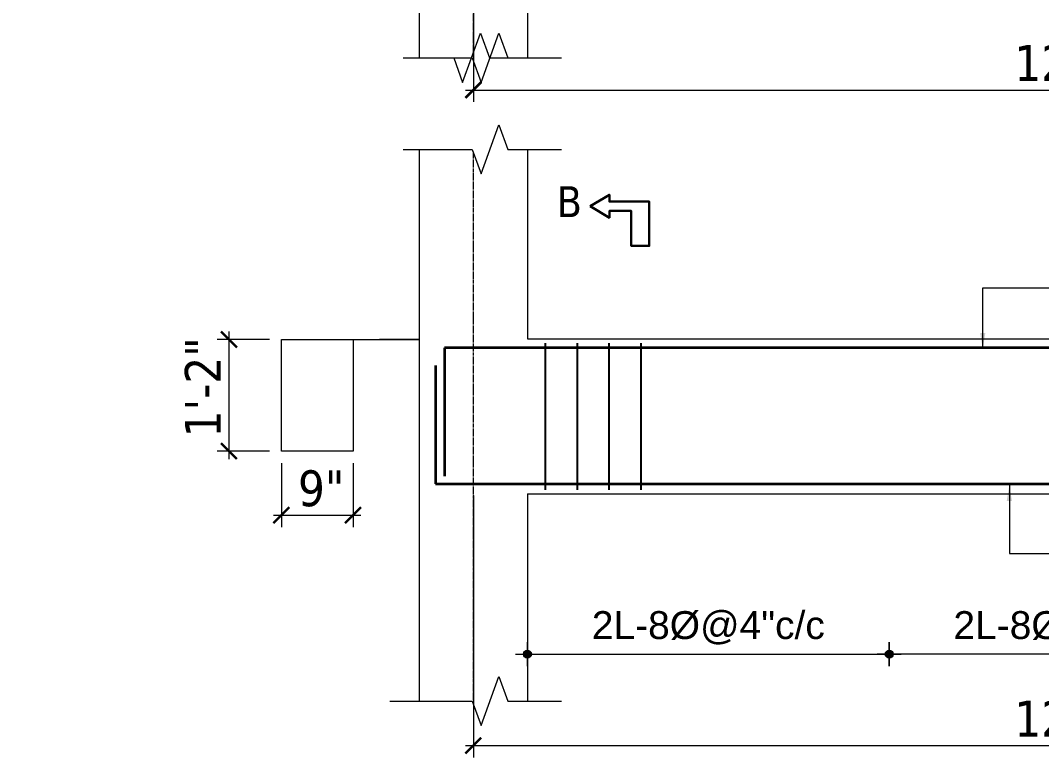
# Model space of a CAD drawing. Header units: inches. Extents: x 130993 to 274375, y -5108 to 103559.
# Drawn here: x 140026.4 to 140282.8, y 49341.3 to 49526.4 of the extents above; entities that cross this region are included whole.
import ezdxf

# ---------------------------------------------------------------- set-up
doc = ezdxf.new("R2010")
doc.units = ezdxf.units.IN
doc.header["$MEASUREMENT"] = 0
doc.header["$PDMODE"] = 2
doc.header["$PDSIZE"] = -3
doc.linetypes.add('CENTER2', pattern=[1.125, 0.75, -0.125, 0.125, -0.125])
for name, color, linetype, lineweight in [('Cen line', 5, 'CENTER2', 9), ('DIM', 5, 'Continuous', 9), ('DIMENSION', 142, 'Continuous', 20), ('HATCH', 9, 'Continuous', 9), ('LINE', 1, 'Continuous', 15), ('PLAN Stairs', 156, 'Continuous', 25), ('REN-1', 7, 'Continuous', 35), ('wall', 1, 'Continuous', 30)]:
    doc.layers.add(name, color=color, linetype=linetype, lineweight=lineweight)
doc.layers.add('STIRRUPS', color=7, linetype='Continuous')
doc.styles.add('ramon', font='arial.ttf', dxfattribs={"height": 7})
doc.styles.add('TAHOMA', font='tahoma.ttf', dxfattribs={"height": 9})
doc.dimstyles.new('1-2', dxfattribs={"dimscale": 0, "dimtxt": 8, "dimasz": 4, "dimexe": 3, "dimexo": 3, "dimgap": 3, "dimtad": 1, "dimdec": 0, "dimlfac": 0.25, "dimzin": 3, "dimdsep": 46, "dimlunit": 4, "dimtxsty": 'TAHOMA', "dimblk1": 'ARCHTICK', "dimblk2": 'ARCHTICK', "dimsah": 1, "dimcen": 0, "dimdle": 2, "dimclrd": 6, "dimclre": 6, "dimclrt": 7, "dimadec": 0, "dimazin": 0, "dimtfac": 0.333333, "dimtdec": 0, "dimtix": 1, "dimtofl": 0, "dimtmove": 0, "dimatfit": 2, "dimfxl": 1, "dimtolj": 1, "dimtzin": 0, "dimlwd": -1, "dimlwe": -1, "dimarcsym": 0})
doc.dimstyles.new('1-4', dxfattribs={"dimscale": 0, "dimtxt": 8, "dimasz": 4, "dimexe": 3, "dimexo": 3, "dimgap": 2, "dimtad": 1, "dimdec": 0, "dimlfac": 0.5, "dimzin": 3, "dimdsep": 46, "dimlunit": 4, "dimtxsty": 'TAHOMA', "dimblk1": 'ARCHTICK', "dimblk2": 'ARCHTICK', "dimsah": 1, "dimcen": 0, "dimdle": 2, "dimclrd": 6, "dimclre": 6, "dimclrt": 7, "dimadec": 0, "dimazin": 0, "dimtfac": 0.333333, "dimtdec": 0, "dimtmove": 1, "dimatfit": 2, "dimfxl": 1, "dimtolj": 1, "dimtzin": 0, "dimlwd": -1, "dimlwe": -1, "dimarcsym": 0})
doc.dimstyles.new('s4', dxfattribs={"dimtxt": 6, "dimasz": 2, "dimexe": 6, "dimexo": 18, "dimgap": 1.9375, "dimtad": 1, "dimdec": 0, "dimlfac": 0.5, "dimzin": 3, "dimdsep": 46, "dimlunit": 4, "dimtxsty": 'ramon', "dimblk": 'dot 2', "dimcen": 0.09375, "dimse1": 1, "dimse2": 1, "dimclrd": 1, "dimclre": 1, "dimclrt": 256, "dimadec": 0, "dimazin": 0, "dimtfac": 0.75, "dimtdec": 0, "dimtix": 1, "dimtmove": 1, "dimatfit": 3, "dimldrblk": 'DOT', "dimfxl": 1, "dimtolj": 1, "dimtzin": 0, "dimlwd": 9, "dimlwe": 9, "dimarcsym": 0})

# ---------------------------------------------------------------- blocks, each defined once
blk = doc.blocks.new('_ArchTick')
at = {"color": 0, "linetype": 'ByBlock', "const_width": 0.15}
blk.add_lwpolyline([(-0.5, -0.5), (0.5, 0.5)], dxfattribs=at)
blk = doc.blocks.new('*D2374')
at = {"layer": 'Defpoints', "color": 0}
for p in [(140140.12, 49546.14), (140439.71, 49546.14), (140439.71, 49508.95)]:
    blk.add_point(p, dxfattribs=at)
at = {"layer": 'DIMENSION', "color": 6}
for p, q in [((140140.12, 49543.14), (140140.12, 49505.95)), ((140439.71, 49543.14), (140439.71, 49505.95)), ((140138.12, 49508.95), (140441.71, 49508.95))]:
    blk.add_line(p, q, dxfattribs=at)
at = {"layer": 'DIMENSION', "color": 6, "xscale": 4, "yscale": 4, "zscale": 4, "rotation": 180}
blk.add_blockref('_ArchTick', (140140.12, 49508.95), dxfattribs=at)
at = {"layer": 'DIMENSION', "color": 6, "xscale": 4, "yscale": 4, "zscale": 4}
blk.add_blockref('_ArchTick', (140439.71, 49508.95), dxfattribs=at)
at = {"layer": 'DIMENSION', "color": 7, "insert": (140291.91, 49515.63), "char_height": 9, "attachment_point": 5, "style": 'TAHOMA'}
blk.add_mtext('\\A1;12\'-6"', dxfattribs=at)
blk = doc.blocks.new('*D2375')
at = {"layer": 'Defpoints', "color": 0}
for p in [(140140.12, 49410.08), (140439.71, 49381.48), (140439.71, 49344.29)]:
    blk.add_point(p, dxfattribs=at)
at = {"layer": 'DIMENSION', "color": 6}
for p, q in [((140140.12, 49407.08), (140140.12, 49341.29)), ((140439.71, 49378.48), (140439.71, 49341.29)), ((140138.12, 49344.29), (140441.71, 49344.29))]:
    blk.add_line(p, q, dxfattribs=at)
at = {"layer": 'DIMENSION', "color": 6, "xscale": 4, "yscale": 4, "zscale": 4, "rotation": 180}
blk.add_blockref('_ArchTick', (140140.12, 49344.29), dxfattribs=at)
at = {"layer": 'DIMENSION', "color": 6, "xscale": 4, "yscale": 4, "zscale": 4}
blk.add_blockref('_ArchTick', (140439.71, 49344.29), dxfattribs=at)
at = {"layer": 'DIMENSION', "color": 7, "insert": (140291.91, 49350.97), "char_height": 9, "attachment_point": 5, "style": 'TAHOMA'}
blk.add_mtext('\\A1;12\'-6"', dxfattribs=at)
blk = doc.blocks.new('*D2440')
at = {"layer": 'Defpoints', "color": 0}
for p in [(140078.77, 49446.27), (140091.91, 49446.27), (140091.91, 49418.27)]:
    blk.add_point(p, dxfattribs=at)
at = {"layer": 'DIM', "color": 6}
for p, q in [((140088.91, 49446.27), (140075.77, 49446.27)), ((140078.77, 49416.27), (140078.77, 49448.27)), ((140088.91, 49418.27), (140075.77, 49418.27))]:
    blk.add_line(p, q, dxfattribs=at)
at = {"layer": 'DIM', "color": 6, "xscale": 4, "yscale": 4, "zscale": 4}
for p, rotation in [((140078.77, 49446.27), 90), ((140078.77, 49418.27), 270)]:
    blk.add_blockref('_ArchTick', p, dxfattribs=dict(at, rotation=rotation))
at = {"layer": 'DIM', "color": 7, "insert": (140072.18, 49434.27), "char_height": 9, "attachment_point": 5, "rotation": 90, "style": 'TAHOMA'}
blk.add_mtext('\\A1;1\'-2"', dxfattribs=at)
blk = doc.blocks.new('*D2441')
at = {"layer": 'Defpoints', "color": 0}
for p in [(140091.91, 49418.27), (140109.91, 49418.27), (140109.91, 49402.16)]:
    blk.add_point(p, dxfattribs=at)
at = {"layer": 'DIM', "color": 6}
for p, q in [((140091.91, 49415.27), (140091.91, 49399.16)), ((140109.91, 49415.27), (140109.91, 49399.16)), ((140089.91, 49402.16), (140111.91, 49402.16))]:
    blk.add_line(p, q, dxfattribs=at)
at = {"layer": 'DIM', "color": 6, "xscale": 4, "yscale": 4, "zscale": 4, "rotation": 180}
blk.add_blockref('_ArchTick', (140091.91, 49402.16), dxfattribs=at)
at = {"layer": 'DIM', "color": 6, "xscale": 4, "yscale": 4, "zscale": 4}
blk.add_blockref('_ArchTick', (140109.91, 49402.16), dxfattribs=at)
at = {"layer": 'DIM', "color": 7, "insert": (140101.91, 49408.84), "char_height": 9, "attachment_point": 5, "style": 'TAHOMA'}
blk.add_mtext('\\A1;9"', dxfattribs=at)
blk = doc.blocks.new('dot1')
at = {"layer": 'HATCH'}
h = blk.add_hatch(color=256, dxfattribs=at)
edge = h.paths.add_edge_path()
edge.add_arc((0, 0), 1, 0, 360)
for p, q in [((0, 3), (0, -3)), ((3, 0), (-3, 0))]:
    blk.add_line(p, q, dxfattribs=at)
blk.add_circle((0, 0), 1, dxfattribs=at)
blk = doc.blocks.new('dot 2')
at = {"layer": 'HATCH', "xscale": 0.5, "yscale": 0.5, "zscale": 0.5}
blk.add_blockref('dot1', (0, 0), dxfattribs=at)
blk = doc.blocks.new('*D2381')
at = {"layer": 'Defpoints', "color": 0}
for p in [(140244.54, 49444.92), (140153.7, 49408.23), (140244.54, 49367.26)]:
    blk.add_point(p, dxfattribs=at)
at = {"layer": 'PLAN Stairs', "color": 1, "lineweight": 9}
blk.add_line((140155.7, 49367.26), (140242.54, 49367.26), dxfattribs=at)
at = {"layer": 'PLAN Stairs', "color": 1, "lineweight": 9, "xscale": 2, "yscale": 2, "zscale": 2, "rotation": 180}
blk.add_blockref('dot 2', (140153.7, 49367.26), dxfattribs=at)
at = {"layer": 'PLAN Stairs', "color": 1, "lineweight": 9, "xscale": 2, "yscale": 2, "zscale": 2}
blk.add_blockref('dot 2', (140244.54, 49367.26), dxfattribs=at)
at = {"layer": 'PLAN Stairs', "insert": (140199.12, 49373.86), "char_height": 7, "attachment_point": 5, "style": 'ramon'}
blk.add_mtext('\\A1;2L-8%%C@4"c/c', dxfattribs=at)
blk = doc.blocks.new('_Dot')
at = {"color": 0, "linetype": 'ByBlock', "lineweight": -2}
blk.add_line((-0.5, 0), (-1, 0), dxfattribs=at)
at = {"color": 0, "linetype": 'ByBlock', "const_width": 0.5}
blk.add_lwpolyline([(-0.25, 0, 1), (0.25, 0, 1)], format="xyb", close=True, dxfattribs=at)
blk = doc.blocks.new('*D2382')
at = {"layer": 'Defpoints', "color": 0}
for p in [(140244.54, 49444.92), (140335.28, 49444.92), (140244.54, 49367.26)]:
    blk.add_point(p, dxfattribs=at)
at = {"layer": 'PLAN Stairs', "color": 1, "lineweight": 9}
blk.add_line((140333.28, 49367.26), (140246.54, 49367.26), dxfattribs=at)
at = {"layer": 'PLAN Stairs', "color": 1, "lineweight": 9, "xscale": 2, "yscale": 2, "zscale": 2, "rotation": 180}
blk.add_blockref('dot 2', (140244.54, 49367.26), dxfattribs=at)
at = {"layer": 'PLAN Stairs', "color": 1, "lineweight": 9, "xscale": 2, "yscale": 2, "zscale": 2}
blk.add_blockref('dot 2', (140335.28, 49367.26), dxfattribs=at)
at = {"layer": 'PLAN Stairs', "insert": (140289.91, 49373.86), "char_height": 7, "attachment_point": 5, "style": 'ramon'}
blk.add_mtext('\\A1;2L-8%%C@6"c/c', dxfattribs=at)
blk = doc.blocks.new('*D2878')
at = {"layer": 'Defpoints', "color": 0, "ltscale": 10}
for p in [(135023.08, 50564.6), (135031.65, 50564.6), (135031.65, 50501.1)]:
    blk.add_point(p, dxfattribs=at)
at = {"layer": 'Defpoints', "color": 0}
for p in [(146940.3, 49432.18), (146953.44, 49432.18), (146953.44, 49404.18)]:
    blk.add_point(p, dxfattribs=at)
at = {"layer": 'DIM', "color": 6}
for p, q in [((146940.3, 49402.18), (146940.3, 49434.18)), ((146950.44, 49432.18), (146937.3, 49432.18)), ((146950.44, 49404.18), (146937.3, 49404.18))]:
    blk.add_line(p, q, dxfattribs=at)
at = {"layer": 'DIMENSION', "color": 6, "ltscale": 10}
for p, q in [((135023.08, 50499.1), (135023.08, 50566.6)), ((135028.65, 50564.6), (135020.08, 50564.6)), ((135028.65, 50501.1), (135020.08, 50501.1))]:
    blk.add_line(p, q, dxfattribs=at)
at = {"layer": 'DIM', "color": 6, "xscale": 4, "yscale": 4, "zscale": 4}
for p, rotation in [((146940.3, 49432.18), 90), ((146940.3, 49404.18), 270)]:
    blk.add_blockref('_ArchTick', p, dxfattribs=dict(at, rotation=rotation))
at = {"layer": 'DIMENSION', "color": 6, "ltscale": 10, "xscale": 4, "yscale": 4, "zscale": 4}
for p, rotation in [((135023.08, 50564.6), 90), ((135023.08, 50501.1), 270)]:
    blk.add_blockref('_ArchTick', p, dxfattribs=dict(at, rotation=rotation))
at = {"layer": 'DIM', "color": 7, "insert": (146933.71, 49420.18), "char_height": 9, "attachment_point": 5, "rotation": 90, "style": 'TAHOMA'}
blk.add_mtext('\\A1;1\'-2"', dxfattribs=at)
at = {"layer": 'DIMENSION', "color": 7, "ltscale": 10, "insert": (135015.56, 50532.85), "char_height": 9, "attachment_point": 5, "rotation": 90, "style": 'TAHOMA'}
blk.add_mtext('\\A1;1\'-4"', dxfattribs=at)
blk = doc.blocks.new('*D2879')
at = {"layer": 'Defpoints', "color": 0, "ltscale": 10}
for p in [(135031.65, 50574.69), (135031.65, 50564.6), (135095.65, 50564.6)]:
    blk.add_point(p, dxfattribs=at)
at = {"layer": 'Defpoints', "color": 0}
for p in [(146953.44, 49404.18), (146971.44, 49404.18), (146971.44, 49388.07)]:
    blk.add_point(p, dxfattribs=at)
at = {"layer": 'DIM', "color": 6}
for p, q in [((146953.44, 49401.18), (146953.44, 49385.07)), ((146971.44, 49401.18), (146971.44, 49385.07)), ((146951.44, 49388.07), (146973.44, 49388.07))]:
    blk.add_line(p, q, dxfattribs=at)
at = {"layer": 'DIMENSION', "color": 6, "ltscale": 10}
for p, q in [((135031.65, 50567.6), (135031.65, 50577.69)), ((135095.65, 50567.6), (135095.65, 50577.69)), ((135097.65, 50574.69), (135029.65, 50574.69))]:
    blk.add_line(p, q, dxfattribs=at)
at = {"layer": 'DIM', "color": 6, "xscale": 4, "yscale": 4, "zscale": 4, "rotation": 180}
blk.add_blockref('_ArchTick', (146953.44, 49388.07), dxfattribs=at)
at = {"layer": 'DIM', "color": 6, "xscale": 4, "yscale": 4, "zscale": 4}
blk.add_blockref('_ArchTick', (146971.44, 49388.07), dxfattribs=at)
at = {"layer": 'DIMENSION', "color": 6, "ltscale": 10, "xscale": 4, "yscale": 4, "zscale": 4, "rotation": 180}
blk.add_blockref('_ArchTick', (135031.65, 50574.69), dxfattribs=at)
at = {"layer": 'DIMENSION', "color": 6, "ltscale": 10, "xscale": 4, "yscale": 4, "zscale": 4}
blk.add_blockref('_ArchTick', (135095.65, 50574.69), dxfattribs=at)
at = {"layer": 'DIM', "color": 7, "insert": (146963.44, 49394.75), "char_height": 9, "attachment_point": 5, "style": 'TAHOMA'}
blk.add_mtext('\\A1;9"', dxfattribs=at)
at = {"layer": 'DIMENSION', "color": 7, "ltscale": 10, "insert": (135063.65, 50582.21), "char_height": 9, "attachment_point": 5, "style": 'TAHOMA'}
blk.add_mtext('\\A1;1\'-4"', dxfattribs=at)

msp = doc.modelspace()

# ---------------------------------------------------------------- linework, layer by layer
at = {"layer": 'Cen line'}
for p, q in [((140140.12, 49517.22), (140140.12, 49673.9)), ((140140.12, 49355.69), (140140.12, 49493.21)), ((140140.12, 49355.69), (140140.12, 49493.21))]:
    msp.add_line(p, q, dxfattribs=at)
at = {"layer": 'DIMENSION'}
msp.add_line((140126.54, 49446.27), (140116.57, 49446.27), dxfattribs=at)
msp.add_line((140126.54, 49446.27), (140116.57, 49446.27), dxfattribs=at)
msp.add_lwpolyline([(140091.91, 49446.27), (140109.91, 49446.27), (140109.91, 49418.27), (140091.91, 49418.27), (140091.91, 49446.27)], dxfattribs=at)
at = {"layer": 'HATCH'}
for p, q in [((140137.43, 49510.84), (140141.92, 49523.19)), ((140141.92, 49523.19), (140144.17, 49517.01)), ((140142.06, 49510.84), (140146.55, 49523.19)), ((140146.55, 49523.19), (140148.8, 49517.01)), ((140135.19, 49517.01), (140137.43, 49510.84)), ((140139.82, 49517.01), (140142.06, 49510.84)), ((140142.06, 49487.86), (140146.55, 49500.2)), ((140142.06, 49487.86), (140146.55, 49500.2)), ((140146.55, 49500.2), (140148.8, 49494.03)), ((140146.55, 49500.2), (140148.8, 49494.03)), ((140139.82, 49494.03), (140142.06, 49487.86)), ((140139.82, 49494.03), (140142.06, 49487.86)), ((140142.06, 49349.32), (140146.55, 49361.66)), ((140142.06, 49349.32), (140146.55, 49361.66)), ((140146.55, 49361.66), (140148.8, 49355.49)), ((140146.55, 49361.66), (140148.8, 49355.49)), ((140139.82, 49355.49), (140142.06, 49349.32)), ((140139.82, 49355.49), (140142.06, 49349.32))]:
    msp.add_line(p, q, dxfattribs=at)
at = {"layer": 'HATCH', "linetype": 'Continuous'}
for points in [[(140122.46, 49517.01), (140139.82, 49517.01)], [(140123.65, 49517.01), (140135.19, 49517.01)], [(140144.17, 49517.01), (140157.66, 49517.01)], [(140148.8, 49517.01), (140162.29, 49517.01)], [(140122.46, 49494.03), (140139.82, 49494.03)], [(140148.8, 49494.03), (140162.29, 49494.03)], [(140148.8, 49494.03), (140162.29, 49494.03)], [(140119.15, 49355.49), (140139.82, 49355.49)], [(140122.46, 49355.49), (140139.82, 49355.49)], [(140148.8, 49355.49), (140162.29, 49355.49)], [(140148.8, 49355.49), (140162.29, 49355.49)]]:
    msp.add_lwpolyline(points, dxfattribs=at)
at = {"layer": 'LINE'}
for p, q in [((140126.54, 49572.95), (140126.54, 49517.01)), ((140126.54, 49572.95), (140126.54, 49517.01)), ((140153.7, 49572.95), (140153.7, 49517.01)), ((140153.7, 49572.95), (140153.7, 49517.01)), ((140126.54, 49494.03), (140126.54, 49446.42)), ((140126.54, 49494.03), (140126.54, 49355.49)), ((140153.7, 49494.03), (140153.7, 49446.42)), ((140153.7, 49494.03), (140153.7, 49446.42)), ((140109.91, 49446.27), (140126.54, 49446.27)), ((140109.91, 49446.27), (140126.54, 49446.27)), ((140109.91, 49446.27), (140126.54, 49446.27)), ((140109.91, 49446.27), (140126.54, 49446.27)), ((140153.7, 49446.42), (140426.13, 49446.42)), ((140126.54, 49407.55), (140126.54, 49355.49)), ((140153.7, 49407.55), (140426.13, 49407.55)), ((140153.7, 49407.55), (140153.7, 49355.49)), ((140153.7, 49407.55), (140153.7, 49355.49)), ((140153.7, 49407.55), (140183.77, 49407.55))]:
    msp.add_line(p, q, dxfattribs=at)
at = {"layer": 'REN-1'}
for p, q in [((140450.3, 49444.18), (140132.86, 49444.18)), ((140132.86, 49444.18), (140132.86, 49411.97)), ((140130.59, 49439.72), (140130.59, 49410.07)), ((140130.59, 49410.07), (140448.03, 49410.08))]:
    msp.add_line(p, q, dxfattribs=at)
at = {"layer": 'STIRRUPS'}
for p, q in [((140158.17, 49445.37), (140158.17, 49408.5)), ((140166.17, 49445.37), (140166.17, 49408.5)), ((140174.17, 49445.37), (140174.17, 49408.5)), ((140182.17, 49445.37), (140182.17, 49408.5))]:
    msp.add_line(p, q, dxfattribs=at)
at = {"layer": 'wall'}
msp.add_lwpolyline([(140169.42, 49479.75), (140174.29, 49482.64), (140174.29, 49480.92), (140184.28, 49480.92), (140184.28, 49469.81), (140179.75, 49469.81), (140179.75, 49478.59), (140174.29, 49478.59), (140174.29, 49476.86)], close=True, dxfattribs=at)

# ---------------------------------------------------------------- texts
at = {"layer": 'DIMENSION', "style": 'TAHOMA'}
msp.add_text('B', height=7.76, dxfattribs=at).set_placement((140161.09, 49477.02))

# ---------------------------------------------------------------- dimensions: what is measured, and where the dimension line sits
at = {"layer": 'DIM'}
for base, p1, p2, picture, middle in [((146971.44, 49388.07), (146953.44, 49404.18), (146971.44, 49404.18), '*D2879', (146963.44, 49388.07)), ((140109.91, 49402.16), (140091.91, 49418.27), (140109.91, 49418.27), '*D2441', (140101.91, 49402.16))]:
    dim = msp.add_linear_dim(base=base, p1=p1, p2=p2, dimstyle='1-4', override={"dimscale": 1}, dxfattribs=at)
    dim.commit()
    dim.dimension.update_dxf_attribs({"geometry": picture, "text_midpoint": middle, "dimtype": 160})
for base, p1, p2, picture, middle in [((146940.3, 49432.18), (146953.44, 49404.18), (146953.44, 49432.18), '*D2878', (146940.3, 49420.18)), ((140078.77, 49446.27), (140091.91, 49418.27), (140091.91, 49446.27), '*D2440', (140078.77, 49434.27))]:
    dim = msp.add_linear_dim(base=base, p1=p1, p2=p2, angle=90, dimstyle='1-4', override={"dimscale": 1}, dxfattribs=at)
    dim.commit()
    dim.dimension.update_dxf_attribs({"geometry": picture, "text_midpoint": middle, "dimtype": 160})
at = {"layer": 'DIMENSION', "ltscale": 10}
dim = msp.add_linear_dim(base=(135031.65, 50574.69), p1=(135095.65, 50564.6), p2=(135031.65, 50564.6), dimstyle='1-2', override={"dimscale": 1}, dxfattribs=at)
dim.commit()
dim.dimension.update_dxf_attribs({"geometry": '*D2879', "text_midpoint": (135063.65, 50582.21)})
dim = msp.add_linear_dim(base=(135023.08, 50564.6), p1=(135031.65, 50501.1), p2=(135031.65, 50564.6), angle=90, dimstyle='1-2', override={"dimscale": 1}, dxfattribs=at)
dim.commit()
dim.dimension.update_dxf_attribs({"geometry": '*D2878', "text_midpoint": (135015.56, 50532.85)})
at = {"layer": 'DIMENSION'}
for base, p1, p2, picture, middle in [((140439.71, 49508.95), (140140.12, 49546.14), (140439.71, 49546.14), '*D2374', (140291.91, 49508.95)), ((140439.71, 49344.29), (140140.12, 49410.08), (140439.71, 49381.48), '*D2375', (140291.91, 49344.29))]:
    dim = msp.add_linear_dim(base=base, p1=p1, p2=p2, dimstyle='1-4', override={"dimscale": 1}, dxfattribs=at)
    dim.commit()
    dim.dimension.update_dxf_attribs({"geometry": picture, "text_midpoint": middle, "dimtype": 160})
at = {"layer": 'PLAN Stairs'}
for p1, text, picture, middle in [((140153.7, 49408.23), '2L-8%%C@4"c/c', '*D2381', (140199.12, 49367.26)), ((140335.28, 49444.92), '2L-8%%C@6"c/c', '*D2382', (140289.91, 49367.26))]:
    dim = msp.add_linear_dim(base=(140244.54, 49367.26), p1=p1, p2=(140244.54, 49444.92), text=text, dimstyle='s4', dxfattribs=at)
    dim.commit()
    dim.dimension.update_dxf_attribs({"geometry": picture, "text_midpoint": middle, "dimtype": 160})

# ---------------------------------------------------------------- leaders
at = {"layer": 'DIM'}
for points in [[(140268.03, 49443.92), (140268.03, 49459.28), (140291.64, 49459.28)], [(140274.7, 49409.69), (140274.7, 49392.52), (140286.73, 49392.52)]]:
    msp.add_leader(points, dimstyle='1-4', override={"dimscale": 1, "dimtad": 0, "dimfxl": 3}, dxfattribs=at)

doc.saveas('drawing.dxf')
